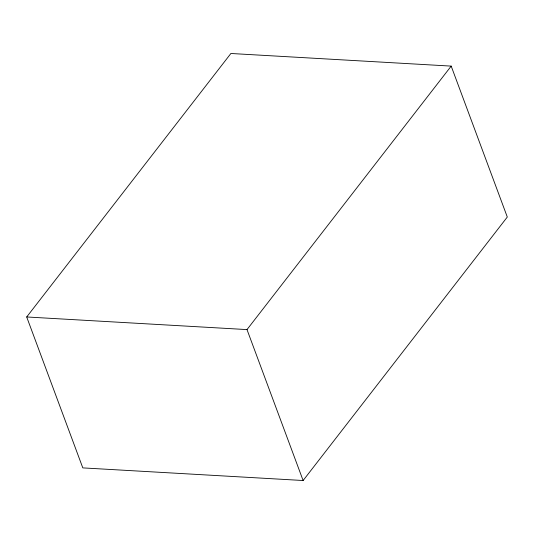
<?xml version="1.0" encoding="UTF-8"?>
<svg xmlns="http://www.w3.org/2000/svg" width="534" height="534" viewBox="0 0 534 534"><rect width="100%" height="100%" fill="white"/><g stroke="black" fill="none" stroke-linecap="round" stroke-linejoin="round"><path stroke-width="0.8" d="M26.7 316.969L230.888 53.487L451.19 66.109L507.3 217.031L303.112 480.513L82.81 467.891L26.7 316.969L247.002 329.591L451.19 66.109M247.002 329.591L303.112 480.513"/></g></svg>
